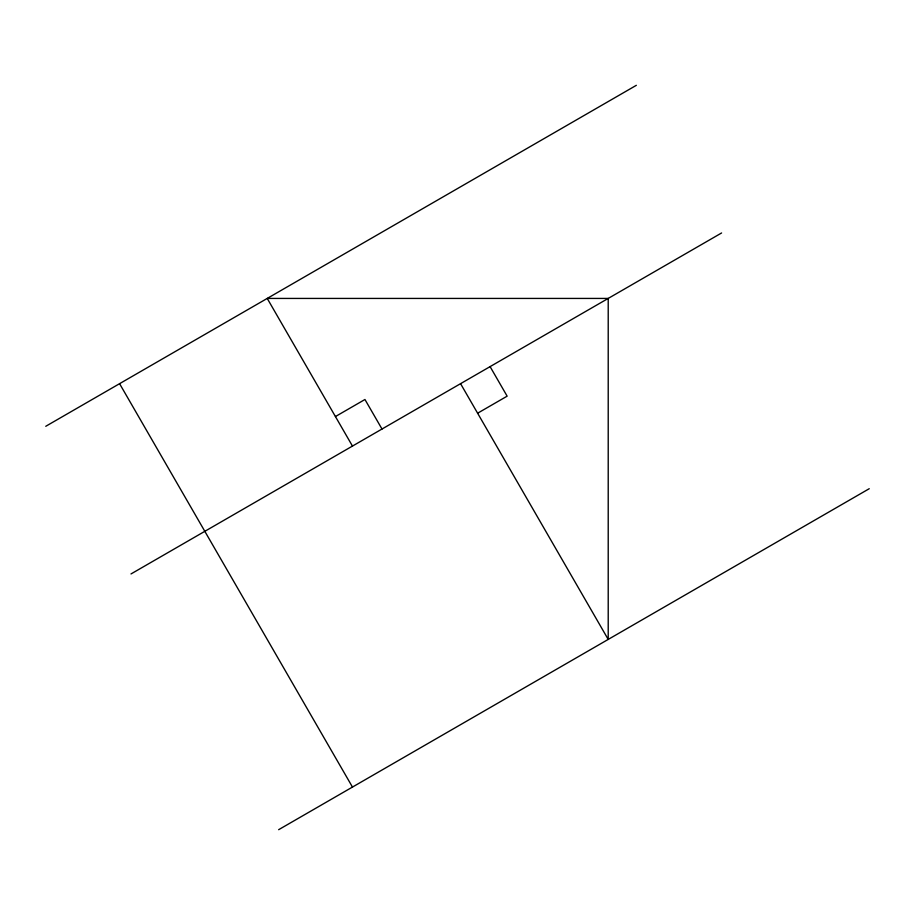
<?xml version="1.0" encoding="UTF-8"?>
<svg xmlns="http://www.w3.org/2000/svg" width="915" height="915" viewBox="0 0 915 915"><rect width="100%" height="100%" fill="white"/><g stroke="black" fill="none" stroke-linecap="round" stroke-linejoin="round"><path stroke-width="1.37" d="M45.75 426.299L636.348 85.312M335.428 416.554L364.948 399.5L382.001 429.032M130.994 573.945L721.603 232.959M477.619 413.214L507.139 396.161L490.097 366.629M278.652 829.688L869.25 488.702M460.565 383.682L608.212 639.413L608.212 298.427L267.226 298.427L352.469 446.074M119.579 383.671L352.469 787.06"/></g></svg>
